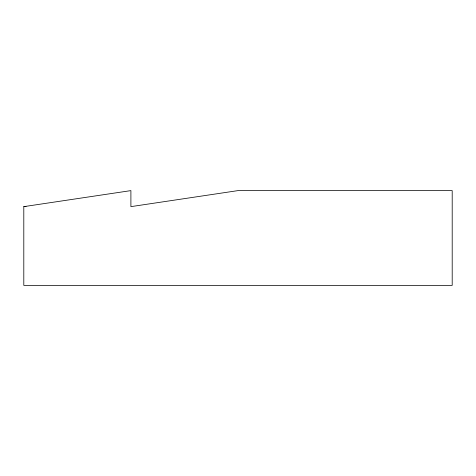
<?xml version="1.0" encoding="UTF-8"?>
<svg xmlns="http://www.w3.org/2000/svg" width="476" height="476" viewBox="0 0 476 476"><rect width="100%" height="100%" fill="white"/><g stroke="black" fill="none" stroke-linecap="round" stroke-linejoin="round"><path stroke-width="0.71" d="M23.8 206.638L130.9 190.614L130.9 206.638L238 190.614L452.2 190.614L452.2 285.386L23.8 285.386L23.8 206.638L26.031 206.638"/></g></svg>
